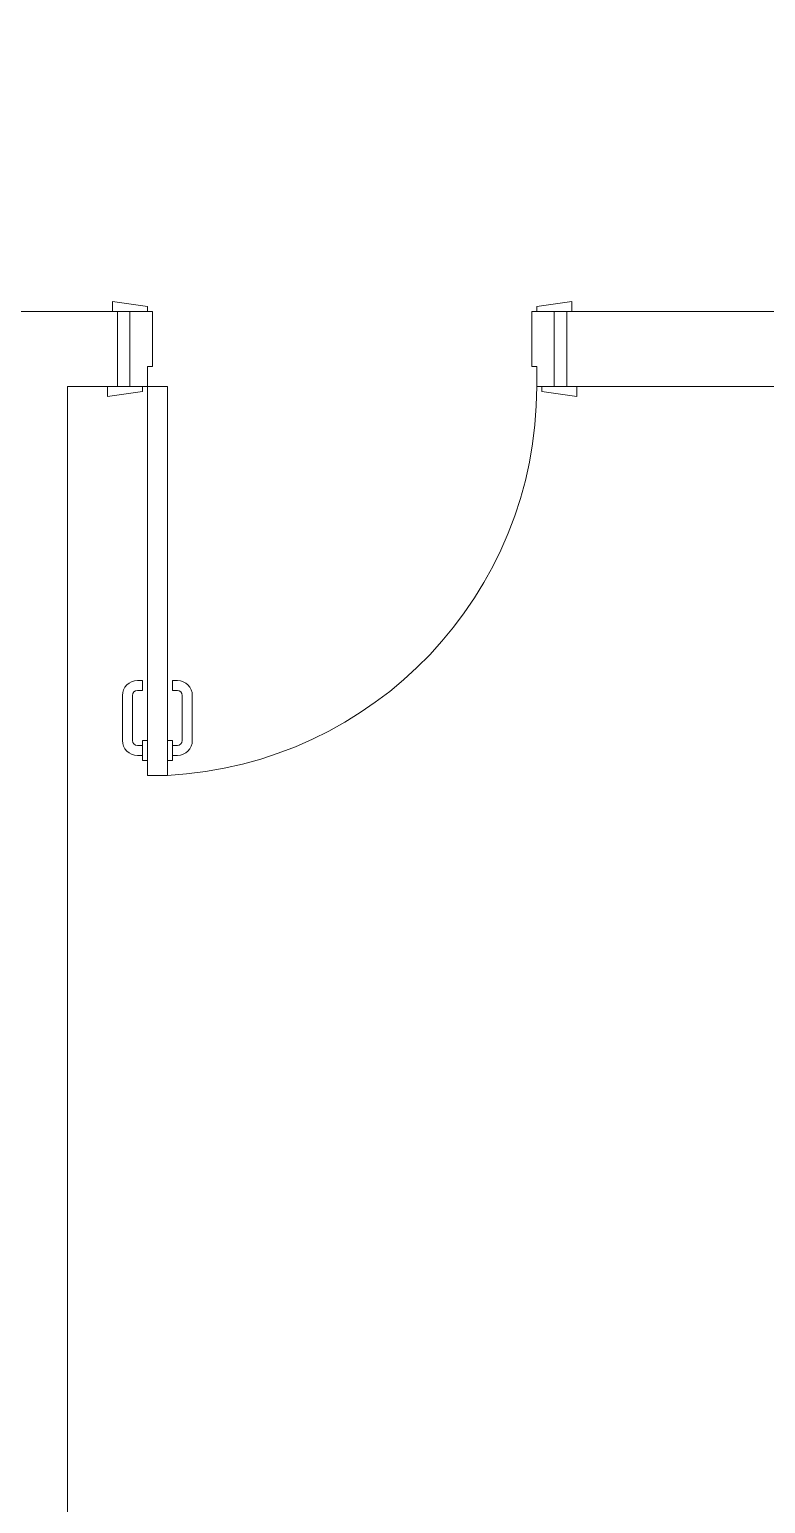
# Model space of a CAD drawing. Header units: metres. Extents: x -18745 to 220762, y -1579758 to -1356048.
# Drawn here: x 142562 to 144036, y -1466290 to -1463338 of the extents above; entities that cross this region are included whole.
import ezdxf

# ---------------------------------------------------------------- set-up
doc = ezdxf.new("R2010")
doc.units = ezdxf.units.M
doc.layers.get('0').update_dxf_attribs({"lineweight": 0})
doc.layers.add('A-100 - Copy$0$Walls', color=8, linetype='Continuous', lineweight=0)
doc.layers.add('A-100 - Copy$0$Wooden Joinery', color=8, linetype='Continuous', lineweight=0)

# ---------------------------------------------------------------- blocks, each defined once
blk = doc.blocks.new('A-100 - Copy$0$A$C72370EFE')
at = {"layer": 'A-100 - Copy$0$Wooden Joinery'}
for p, q in [((-0.01, -0.04), (-0.02, -0.04)), ((-0.01, -0.03), (-0.01, -0.07)), ((0, -0.03), (-0.01, -0.03)), ((0.04, -0.03), (0.05, -0.03)), ((0.05, -0.03), (0.05, -0.07)), ((0.05, -0.04), (0.06, -0.04)), ((-0.05, -0.07), (-0.05, -0.16)), ((-0.03, -0.07), (-0.03, -0.16)), ((-0.01, -0.06), (-0.02, -0.06)), ((0, -0.07), (-0.01, -0.07)), ((0.04, -0.07), (0.05, -0.07)), ((0.05, -0.06), (0.06, -0.06)), ((0.07, -0.07), (0.07, -0.16)), ((0.09, -0.07), (0.09, -0.16)), ((-0.01, -0.17), (-0.02, -0.17)), ((-0.01, -0.17), (-0.01, -0.19)), ((0.05, -0.17), (0.06, -0.17)), ((0.05, -0.17), (0.05, -0.19)), ((-0.01, -0.19), (-0.02, -0.19)), ((0.05, -0.19), (0.06, -0.19))]:
    blk.add_line(p, q, dxfattribs=at)
for centre, radius, start, end in [((-0.02, -0.07), 0.03, 90, 180), ((0.06, -0.07), 0.03, 0, 90), ((-0.02, -0.07), 0.01, 90, 180), ((0.06, -0.07), 0.01, 0, 90), ((-0.02, -0.16), 0.03, 180, 270), ((-0.02, -0.16), 0.01, 180, 270), ((0.06, -0.16), 0.01, 270, 0), ((0.06, -0.16), 0.03, 270, 0)]:
    blk.add_arc(centre, radius, start, end, dxfattribs=at)
blk = doc.blocks.new('A-100 - Copy$0$DR1')
at = {"layer": 'A-100 - Copy$0$Wooden Joinery', "elevation": 0}
for points in [[(1743402.9, 41721.9), (1743392.9, 41721.9), (1743382.9, 41791.9), (1743402.9, 41791.9)], [(1743552.9, 41731.9), (1743562.9, 41731.9), (1743572.9, 41801.9), (1743552.9, 41801.9)], [(1743552.9, 41681.9), (1744331.9, 41681.9), (1744331.9, 41721.9), (1743552.9, 41721.9)], [(1743402.9, 40941.9), (1743392.9, 40941.9), (1743382.9, 40871.9), (1743402.9, 40871.9)], [(1743552.9, 40931.9), (1743562.9, 40931.9), (1743572.9, 40861.9), (1743552.9, 40861.9)]]:
    blk.add_lwpolyline(points, close=True, dxfattribs=at)
for points in [[(1743552.9, 41756.9), (1743402.9, 41756.9), (1743402.9, 41781.9), (1743552.9, 41781.9), (1743552.9, 41756.9)], [(1743552.9, 41756.9), (1743552.9, 41721.9), (1743512.9, 41721.9), (1743512.9, 41711.9), (1743402.9, 41711.9), (1743402.9, 41756.9), (1743552.9, 41756.9)], [(1743552.9, 40906.9), (1743552.9, 40941.9), (1743512.9, 40941.9), (1743512.9, 40951.9), (1743402.9, 40951.9), (1743402.9, 40906.9), (1743552.9, 40906.9)], [(1743552.9, 40906.9), (1743402.9, 40906.9), (1743402.9, 40881.9), (1743552.9, 40881.9), (1743552.9, 40906.9)]]:
    blk.add_lwpolyline(points, dxfattribs=at)
at = {"layer": 'A-100 - Copy$0$Wooden Joinery'}
blk.add_arc((1743552.9, 41721.9, 0), 780, 270, 357.0603, dxfattribs=at)
at = {"layer": 'A-100 - Copy$0$Wooden Joinery', "xscale": -999.9999999998856, "yscale": 999.9999999998856, "zscale": 999.9999999998854, "rotation": 270}
blk.add_blockref('A-100 - Copy$0$A$C72370EFE', (1744331.9, 41681.9, 0), dxfattribs=at)
blk = doc.blocks.new('A-100 - Copy')
at = {"layer": 'A-100 - Copy$0$Walls'}
for p, q in [((142738.3, -1464052.7, 0), (142738.3, -1463902.7, 0)), ((143638.3, -1464052.7, 0), (143638.3, -1463902.7, 0)), ((142638.3, -1470957.7), (142638.3, -1464052.7)), ((143638.3, -1464052.7, 0), (148420.5, -1464052.7, 0))]:
    blk.add_line(p, q, dxfattribs=at)
at = {"layer": 'A-100 - Copy$0$Walls', "elevation": 0}
for points in [[(143638.3, -1463902.7), (148420.5, -1463902.7), (148420.5, -1463337.7)], [(138948.3, -1463902.7), (142738.3, -1463902.7)], [(142638.3, -1464052.7), (142738.3, -1464052.7)]]:
    blk.add_lwpolyline(points, dxfattribs=at)
at = {"layer": 'A-100 - Copy$0$Wooden Joinery', "xscale": -1.000000000000003, "rotation": 90}
blk.add_blockref('A-100 - Copy$0$DR1', (184520.2, 279500.2, 0), dxfattribs=at)

msp = doc.modelspace()

# ---------------------------------------------------------------- block references
msp.add_blockref('A-100 - Copy', (0, 0))

doc.saveas('drawing.dxf')
